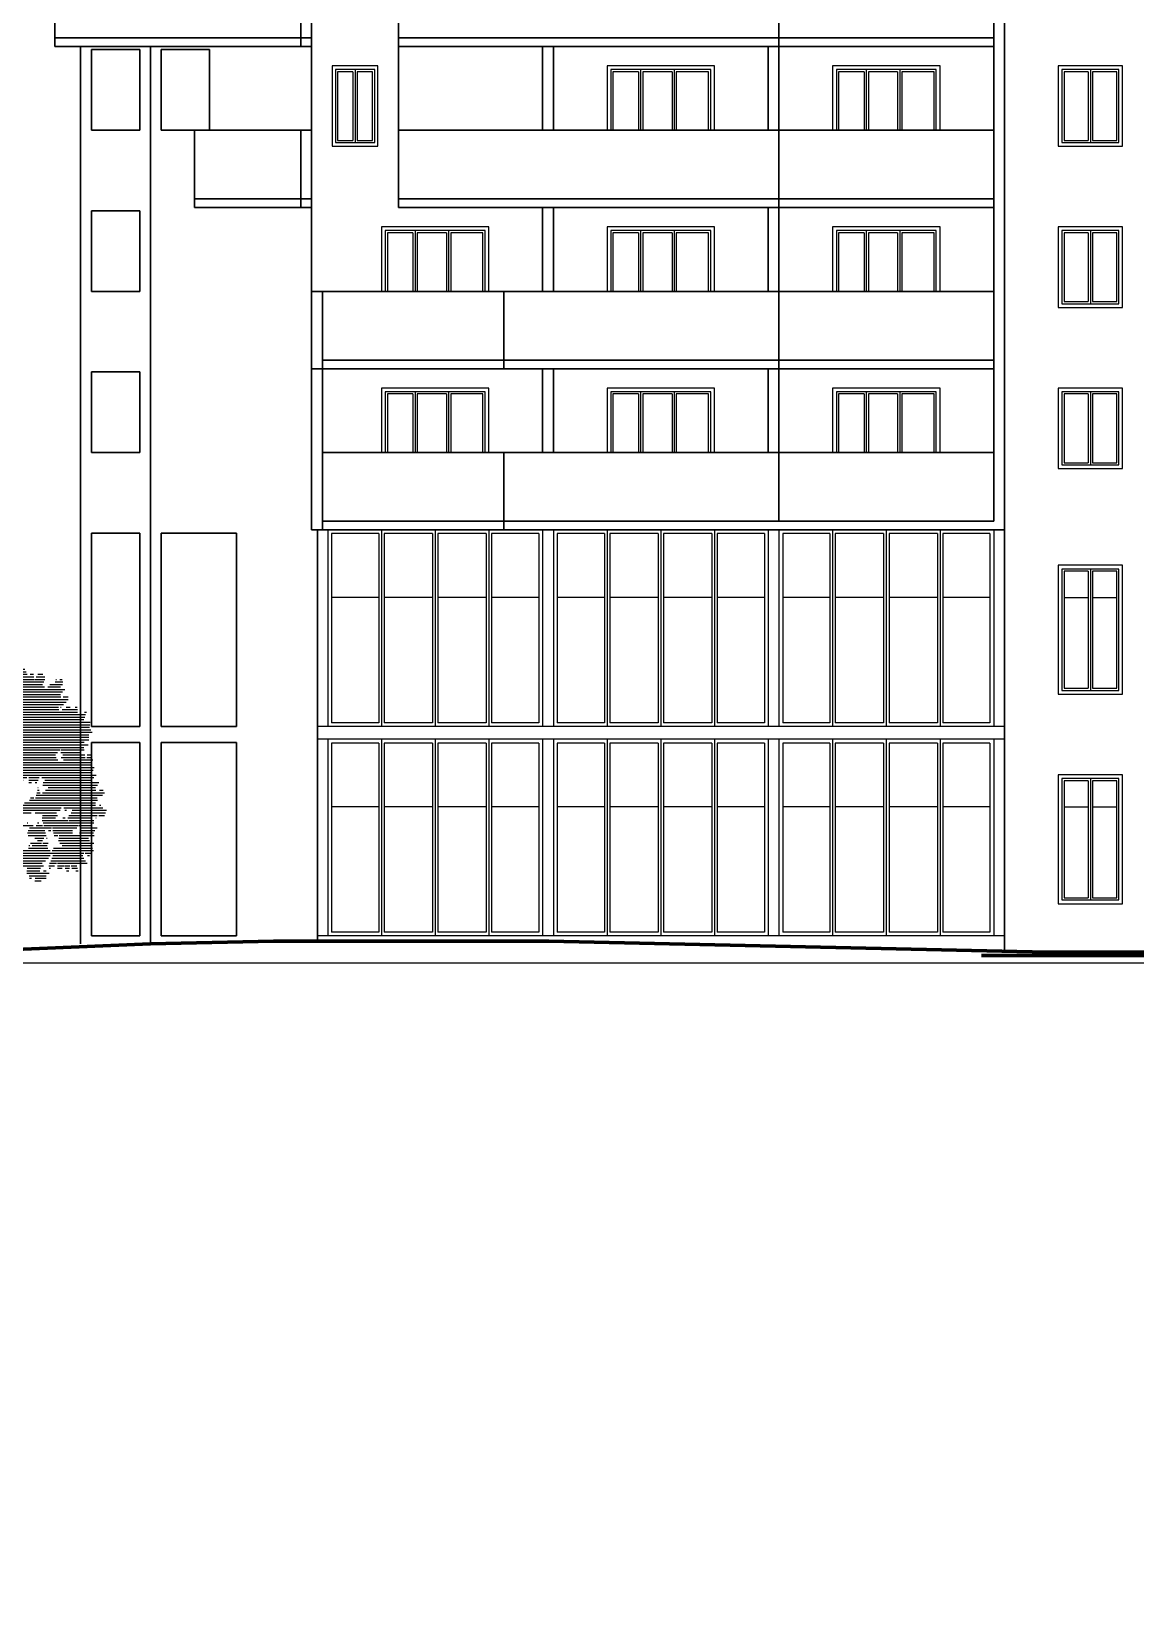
# Model space of a CAD drawing. Header units: inches. Extents: x -634 to 3638, y -6930911 to 5552.
# Drawn here: x 2047.23 to 2067.24, y 3461.72 to 3490.16 of the extents above; entities that cross this region are included whole.
import ezdxf

# ---------------------------------------------------------------- set-up
doc = ezdxf.new("R2010")
doc.units = ezdxf.units.IN
doc.header["$MEASUREMENT"] = 0
doc.linetypes.add('Dashed', pattern=[1128.888893, 564.444447, -564.444447])
doc.layers.add('derevo', color=7, linetype='Continuous')
doc.layers.add('развертка', color=7, linetype='Continuous')
for name, color, linetype, lineweight in [('ELEV', 134, 'Continuous', 18), ('WALLS', 7, 'Continuous', 70), ('фасады', 7, 'Continuous', 30), ('фасады2', 7, 'Continuous', 25)]:
    doc.layers.add(name, color=color, linetype=linetype, lineweight=lineweight)

# ---------------------------------------------------------------- blocks, each defined once
blk = doc.blocks.new('*X4')
at = {"color": 0, "linetype": 'ByBlock'}
for p, q in [((167.527, 82.3), (167.616, 82.3)), ((168.595, 82.3), (168.659, 82.3)), ((165.57, 81.7), (165.661, 81.7)), ((165.749, 81.7), (166.132, 81.7)), ((165.839, 81.8), (166.032, 81.8)), ((166.26, 81.7), (168.903, 81.7)), ((166.335, 81.8), (168.908, 81.8)), ((166.352, 81.9), (166.826, 81.9)), ((166.432, 82), (166.792, 82)), ((166.547, 82.1), (166.704, 82.1)), ((166.879, 81.9), (167.822, 81.9)), ((166.979, 82), (167.153, 82)), ((167.079, 82.1), (167.119, 82.1)), ((167.199, 82), (167.701, 82)), ((167.268, 82.1), (167.735, 82.1)), ((167.338, 82.2), (167.349, 82.2)), ((167.454, 82.2), (167.692, 82.2)), ((167.933, 82), (168.284, 82)), ((167.978, 81.9), (168.913, 81.9)), ((167.979, 82.1), (168.232, 82.1)), ((168.068, 82.2), (168.08, 82.2)), ((168.321, 82), (168.918, 82)), ((168.365, 82.1), (168.744, 82.1)), ((168.409, 82.2), (168.702, 82.2)), ((168.999, 81.9), (169.688, 81.9)), ((169.014, 81.8), (169.653, 81.8)), ((169.031, 81.7), (169.681, 81.7)), ((169.076, 82), (169.723, 82)), ((169.153, 82.1), (169.26, 82.1)), ((169.506, 82.1), (169.719, 82.1)), ((169.83, 81.7), (170.052, 81.7)), ((169.85, 81.8), (170.018, 81.8)), ((164.432, 81.2), (164.462, 81.2)), ((164.46, 81.1), (164.748, 81.1)), ((164.803, 81.1), (171.246, 81.1)), ((164.813, 81.2), (165.101, 81.2)), ((164.823, 81.3), (165.119, 81.3)), ((164.833, 81.4), (165.072, 81.4)), ((165.233, 81.2), (171.234, 81.2)), ((165.321, 81.3), (170.979, 81.3)), ((165.46, 81.5), (168.908, 81.5)), ((165.47, 81.6), (168.774, 81.6)), ((165.573, 81.4), (170.616, 81.4)), ((168.878, 81.6), (168.918, 81.6)), ((168.94, 81.5), (170.325, 81.5)), ((168.998, 81.6), (169.794, 81.6)), ((169.809, 81.6), (170.085, 81.6)), ((170.22, 81.6), (170.325, 81.6)), ((170.355, 81.5), (170.627, 81.5)), ((170.421, 81.6), (170.579, 81.6)), ((170.642, 81.4), (170.94, 81.4)), ((170.776, 81.5), (170.878, 81.5)), ((171.088, 81.3), (171.222, 81.3)), ((171.268, 81.1), (171.675, 81.1)), ((171.331, 81.2), (171.675, 81.2)), ((171.393, 81.3), (171.598, 81.3)), ((172.11, 81.1), (172.139, 81.1)), ((172.272, 81.1), (172.364, 81.1)), ((163.432, 80.4), (163.454, 80.4)), ((163.535, 80.4), (164.02, 80.4)), ((163.555, 80.5), (163.914, 80.5)), ((163.575, 80.6), (163.707, 80.6)), ((163.596, 80.7), (163.635, 80.7)), ((163.773, 80.6), (163.808, 80.6)), ((163.961, 80.8), (164.34, 80.8)), ((163.971, 80.7), (172.466, 80.7)), ((163.994, 80.6), (172.383, 80.6)), ((164.011, 80.9), (164.133, 80.9)), ((164.018, 80.5), (172.3, 80.5)), ((164.041, 80.4), (172.307, 80.4)), ((164.061, 81), (164.073, 81)), ((164.231, 80.9), (164.254, 80.9)), ((164.367, 80.8), (171.668, 80.8)), ((164.431, 80.9), (171.587, 80.9)), ((164.487, 81), (171.637, 81)), ((171.793, 80.8), (172.293, 80.8)), ((171.872, 80.9), (172.376, 80.9)), ((172.081, 81), (172.39, 81)), ((172.402, 80.4), (172.6, 80.4)), ((163.262, 80.1), (172.42, 80.1)), ((163.302, 79.8), (172.252, 79.8)), ((163.345, 80), (172.22, 80)), ((163.428, 79.9), (172.236, 79.9)), ((163.44, 80.3), (172.6, 80.3)), ((163.448, 80.2), (172.52, 80.2)), ((172.255, 79.8), (172.98, 79.8)), ((172.296, 80), (172.32, 80)), ((172.366, 79.9), (172.973, 79.9)), ((172.524, 80), (172.683, 80)), ((172.883, 80), (172.967, 80)), ((173.253, 79.8), (173.325, 79.8)), ((162.825, 79.2), (173.446, 79.2)), ((162.837, 79.3), (173.46, 79.3)), ((162.866, 79.4), (163.049, 79.4)), ((162.895, 79.5), (162.958, 79.5)), ((163.121, 79.4), (173.475, 79.4)), ((163.148, 79.5), (173.226, 79.5)), ((163.219, 79.7), (173.292, 79.7)), ((163.283, 79.6), (173.259, 79.6)), ((162.494, 78.6), (162.719, 78.6)), ((162.517, 78.7), (162.627, 78.7)), ((162.798, 78.6), (165.62, 78.6)), ((162.856, 78.7), (162.995, 78.7)), ((162.874, 79.1), (163.044, 79.1)), ((163.065, 78.9), (173.423, 78.9)), ((163.08, 78.8), (167.394, 78.8)), ((163.086, 79), (173.554, 79)), ((163.094, 78.7), (167.426, 78.7)), ((163.112, 79.1), (173.5, 79.1)), ((165.798, 78.6), (165.849, 78.6)), ((166.041, 78.6), (167.051, 78.6)), ((167.449, 78.8), (173.422, 78.8)), ((167.618, 78.7), (173.427, 78.7)), ((167.668, 78.6), (167.729, 78.6)), ((167.823, 78.6), (173.243, 78.6)), ((162.022, 77.9), (163.957, 77.9)), ((162.131, 78.2), (165.674, 78.2)), ((162.163, 78.1), (165.702, 78.1)), ((162.172, 78.5), (162.317, 78.5)), ((162.181, 78), (166.918, 78)), ((162.246, 78.4), (162.44, 78.4)), ((162.32, 78.3), (165.551, 78.3)), ((162.449, 78.4), (165.625, 78.4)), ((162.472, 78.5), (165.698, 78.5)), ((163.968, 77.9), (166.48, 77.9)), ((165.855, 78.4), (166.767, 78.4)), ((165.865, 78.3), (166.85, 78.3)), ((165.895, 78.2), (166.933, 78.2)), ((165.929, 78.1), (166.896, 78.1)), ((166.032, 78.5), (167.114, 78.5)), ((166.524, 77.9), (166.695, 77.9)), ((166.788, 77.9), (166.94, 77.9)), ((166.921, 78.4), (167.177, 78.4)), ((167.855, 78.5), (167.909, 78.5)), ((167.971, 78.3), (172.279, 78.3)), ((167.987, 78.2), (172.177, 78.2)), ((168.015, 77.9), (169.023, 77.9)), ((168.035, 78), (172.121, 78)), ((168.054, 78.4), (173.222, 78.4)), ((168.114, 78.1), (172.102, 78.1)), ((168.137, 78.5), (173.404, 78.5)), ((169.066, 77.9), (169.211, 77.9)), ((169.237, 77.9), (169.433, 77.9)), ((169.437, 77.9), (172.193, 77.9)), ((172.311, 78.3), (173.236, 78.3)), ((172.311, 78.2), (173.09, 78.2)), ((172.33, 78), (173.283, 78)), ((172.39, 78.1), (173.261, 78.1)), ((172.412, 77.9), (173.305, 77.9)), ((173.318, 77.9), (173.578, 77.9)), ((173.34, 78), (173.556, 78)), ((173.361, 78.1), (173.534, 78.1)), ((161.977, 77.8), (163.837, 77.8)), ((162.101, 77.7), (163.78, 77.7)), ((162.101, 77.6), (163.842, 77.6)), ((162.138, 77.3), (163.837, 77.3)), ((162.16, 77.4), (163.794, 77.4)), ((162.252, 77.5), (163.577, 77.5)), ((163.953, 77.6), (166.204, 77.6)), ((163.957, 77.7), (166.204, 77.7)), ((163.962, 77.8), (166.506, 77.8)), ((163.974, 77.3), (166.058, 77.3)), ((164.045, 77.4), (166.046, 77.4)), ((164.087, 77.5), (166.144, 77.5)), ((166.22, 77.7), (166.433, 77.7)), ((166.265, 77.6), (166.432, 77.6)), ((166.526, 77.7), (166.532, 77.7)), ((166.701, 77.8), (166.754, 77.8)), ((168.06, 77.8), (168.202, 77.8)), ((168.104, 77.7), (168.175, 77.7)), ((168.25, 77.8), (168.986, 77.8)), ((168.275, 77.7), (168.449, 77.7)), ((168.355, 77.6), (168.414, 77.6)), ((168.556, 77.7), (168.948, 77.7)), ((168.663, 77.6), (168.764, 77.6)), ((168.844, 77.3), (168.96, 77.3)), ((169.078, 77.8), (169.157, 77.8)), ((169.09, 77.7), (169.103, 77.7)), ((169.171, 77.3), (170.076, 77.3)), ((169.241, 77.4), (169.277, 77.4)), ((169.274, 77.8), (169.364, 77.8)), ((169.347, 77.6), (173.64, 77.6)), ((169.377, 77.7), (173.549, 77.7)), ((169.407, 77.8), (173.525, 77.8)), ((169.58, 77.4), (170.57, 77.4)), ((169.588, 77.5), (173.594, 77.5)), ((170.22, 77.3), (170.47, 77.3)), ((170.619, 77.4), (173.548, 77.4)), ((170.7, 77.3), (173.719, 77.3)), ((161.859, 76.7), (161.979, 76.7)), ((162.045, 76.9), (165.769, 76.9)), ((162.061, 76.8), (165.657, 76.8)), ((162.064, 77.2), (163.863, 77.2)), ((162.064, 77.1), (165.969, 77.1)), ((162.076, 76.7), (165.221, 76.7)), ((162.185, 77), (165.793, 77)), ((163.903, 77.2), (165.958, 77.2)), ((165.312, 76.7), (165.797, 76.7)), ((165.977, 76.7), (166.072, 76.7)), ((168.599, 76.9), (170.09, 76.9)), ((168.62, 77), (170.022, 77)), ((168.628, 76.8), (169.93, 76.8)), ((168.657, 76.7), (168.745, 76.7)), ((168.774, 77.2), (170.23, 77.2)), ((168.877, 76.7), (170.214, 76.7)), ((168.901, 77.1), (170.038, 77.1)), ((170.737, 77.1), (170.815, 77.1)), ((170.747, 77.2), (170.962, 77.2)), ((171.039, 77.2), (171.45, 77.2)), ((171.039, 77.1), (171.407, 77.1)), ((171.039, 77), (171.142, 77)), ((171.299, 77), (171.363, 77)), ((171.379, 76.7), (171.452, 76.7)), ((171.401, 76.8), (171.408, 76.8)), ((171.563, 77.2), (173.625, 77.2)), ((171.602, 76.9), (173.77, 76.9)), ((171.613, 77), (173.818, 77)), ((171.675, 77.1), (173.506, 77.1)), ((171.702, 76.7), (173.696, 76.7)), ((171.815, 76.8), (173.686, 76.8)), ((173.848, 76.7), (173.987, 76.7)), ((161.875, 76.6), (165.221, 76.6)), ((161.891, 76.5), (164.732, 76.5)), ((161.907, 76.4), (164.776, 76.4)), ((162.003, 76.3), (163.506, 76.3)), ((162.024, 76.1), (162.211, 76.1)), ((162.109, 76.2), (163.464, 76.2)), ((162.216, 76.1), (163.145, 76.1)), ((163.241, 76.1), (163.422, 76.1)), ((163.529, 76.3), (164.791, 76.3)), ((163.535, 76.2), (164.639, 76.2)), ((163.541, 76.1), (164.802, 76.1)), ((164.762, 76.5), (165.029, 76.5)), ((164.948, 76.4), (164.978, 76.4)), ((165.05, 76.5), (165.221, 76.5)), ((165.414, 76.6), (165.814, 76.6)), ((165.434, 76.5), (165.583, 76.5)), ((165.434, 76.4), (165.47, 76.4)), ((165.568, 76.1), (167.187, 76.1)), ((165.607, 76.5), (166.364, 76.5)), ((165.607, 76.4), (166.602, 76.4)), ((165.634, 76.3), (166.523, 76.3)), ((165.638, 76.2), (166.564, 76.2)), ((165.843, 76.6), (166.113, 76.6)), ((166.4, 76.5), (166.661, 76.5)), ((166.526, 76.6), (166.586, 76.6)), ((166.612, 76.2), (167.001, 76.2)), ((166.868, 76.3), (166.962, 76.3)), ((167.166, 76.2), (167.187, 76.2)), ((168.85, 76.6), (168.957, 76.6)), ((168.958, 76.6), (169.172, 76.6)), ((169.089, 76.5), (169.121, 76.5)), ((169.215, 76.6), (169.327, 76.6)), ((169.282, 76.5), (169.336, 76.5)), ((169.351, 76.6), (170.174, 76.6)), ((169.39, 76.1), (170.738, 76.1)), ((169.436, 76.2), (169.669, 76.2)), ((169.479, 76.5), (170.585, 76.5)), ((169.49, 76.3), (169.591, 76.3)), ((169.699, 76.2), (170.743, 76.2)), ((169.737, 76.3), (170.748, 76.3)), ((169.775, 76.4), (170.558, 76.4)), ((170.295, 76.6), (170.344, 76.6)), ((170.612, 76.6), (170.613, 76.6)), ((170.804, 76.1), (172.36, 76.1)), ((170.867, 76.2), (171.032, 76.2)), ((171.041, 76.2), (173.694, 76.2)), ((171.074, 76.3), (173.769, 76.3)), ((171.106, 76.4), (171.245, 76.4)), ((171.311, 76.4), (173.758, 76.4)), ((171.334, 76.5), (173.97, 76.5)), ((171.356, 76.6), (171.496, 76.6)), ((171.588, 76.6), (174.041, 76.6)), ((172.376, 76.1), (173.683, 76.1)), ((173.853, 76.1), (173.902, 76.1)), ((161.844, 75.7), (163.115, 75.7)), ((161.891, 75.6), (162.971, 75.6)), ((161.938, 75.5), (162.303, 75.5)), ((162.024, 76), (163.086, 76)), ((162.186, 75.8), (163.201, 75.8)), ((162.197, 75.9), (163.143, 75.9)), ((162.277, 75.4), (163.56, 75.4)), ((162.312, 75.5), (163.533, 75.5)), ((163.076, 75.6), (163.233, 75.6)), ((163.283, 76), (163.38, 76)), ((163.326, 75.9), (163.338, 75.9)), ((163.412, 75.6), (163.505, 75.6)), ((163.575, 75.4), (164.669, 75.4)), ((163.638, 75.5), (163.749, 75.5)), ((163.798, 76), (163.962, 76)), ((163.798, 75.9), (163.819, 75.9)), ((163.823, 75.5), (164.835, 75.5)), ((163.849, 75.6), (164.032, 75.6)), ((163.936, 75.8), (164.701, 75.8)), ((163.979, 75.9), (165.352, 75.9)), ((163.995, 75.7), (164.878, 75.7)), ((164.022, 76), (164.837, 76)), ((164.064, 75.6), (164.779, 75.6)), ((164.897, 76), (165.004, 76)), ((165.076, 75.7), (165.905, 75.7)), ((165.089, 75.6), (165.743, 75.6)), ((165.099, 75.8), (166.236, 75.8)), ((165.13, 75.5), (165.869, 75.5)), ((165.229, 75.4), (165.988, 75.4)), ((165.375, 76), (167.382, 76)), ((165.427, 75.9), (167.305, 75.9)), ((165.955, 75.7), (166.262, 75.7)), ((166.291, 75.8), (167.357, 75.8)), ((166.437, 75.7), (166.502, 75.7)), ((166.556, 75.6), (167.352, 75.6)), ((166.574, 75.7), (167.382, 75.7)), ((166.62, 75.4), (167.412, 75.4)), ((166.682, 75.5), (167.418, 75.5)), ((169.163, 75.7), (170.778, 75.7)), ((169.233, 75.8), (171.138, 75.8)), ((169.273, 75.6), (170.808, 75.6)), ((169.273, 75.4), (170.8, 75.4)), ((169.341, 75.5), (170.789, 75.5)), ((169.417, 76), (170.732, 76)), ((169.463, 75.9), (172.285, 75.9)), ((170.741, 76), (172.323, 76)), ((170.971, 75.4), (171, 75.4)), ((171.287, 75.8), (172.136, 75.8)), ((171.39, 75.4), (171.437, 75.4)), ((171.568, 75.6), (172.098, 75.6)), ((171.57, 75.5), (172.595, 75.5)), ((171.585, 75.7), (172.176, 75.7)), ((171.604, 75.4), (173.625, 75.4)), ((172.388, 75.6), (172.485, 75.6)), ((172.425, 76), (173.979, 76)), ((172.475, 75.9), (172.536, 75.9)), ((172.596, 75.6), (173.56, 75.6)), ((172.624, 75.7), (173.749, 75.7)), ((172.625, 75.5), (173.623, 75.5)), ((172.724, 75.8), (174.082, 75.8)), ((172.757, 75.9), (174.119, 75.9)), ((173.704, 75.6), (173.716, 75.6)), ((173.823, 75.7), (174.045, 75.7)), ((162.241, 75.3), (164.855, 75.3)), ((162.43, 74.8), (163.002, 74.8)), ((162.451, 75.2), (163.355, 75.2)), ((162.466, 75.1), (162.781, 75.1)), ((162.474, 74.9), (163.007, 74.9)), ((162.851, 75), (162.893, 75)), ((162.919, 75.1), (163.021, 75.1)), ((163.175, 74.8), (163.255, 74.8)), ((163.223, 75.1), (163.28, 75.1)), ((163.406, 75), (164.465, 75)), ((163.427, 75.2), (164.739, 75.2)), ((163.475, 74.8), (163.984, 74.8)), ((163.479, 75.1), (164.813, 75.1)), ((163.505, 74.9), (163.935, 74.9)), ((163.959, 74.9), (164.275, 74.9)), ((164.355, 74.9), (164.419, 74.9)), ((164.54, 75), (166.274, 75)), ((164.573, 74.9), (164.691, 74.9)), ((164.757, 74.8), (166.109, 74.8)), ((164.8, 74.9), (166.268, 74.9)), ((164.885, 75.1), (165.98, 75.1)), ((165.204, 75.3), (165.888, 75.3)), ((165.273, 75.2), (166.014, 75.2)), ((166.044, 75.1), (166.268, 75.1)), ((166.642, 75.1), (166.858, 75.1)), ((166.677, 75.2), (167.43, 75.2)), ((166.737, 75.3), (167.399, 75.3)), ((166.956, 75.1), (167.144, 75.1)), ((167.207, 75.1), (167.408, 75.1)), ((169.232, 75.3), (169.444, 75.3)), ((169.558, 75.3), (171.22, 75.3)), ((169.643, 75.2), (170.122, 75.2)), ((169.727, 75.1), (170.022, 75.1)), ((170.199, 75.2), (170.78, 75.2)), ((170.212, 75.1), (170.727, 75.1)), ((170.225, 75), (170.281, 75)), ((170.58, 75), (170.674, 75)), ((170.99, 75), (171.704, 75)), ((171.012, 75.1), (171.673, 75.1)), ((171.016, 74.9), (171.735, 74.9)), ((171.063, 75.2), (171.947, 75.2)), ((171.279, 74.8), (171.635, 74.8)), ((171.33, 75.3), (171.582, 75.3)), ((171.638, 75.3), (173.008, 75.3)), ((171.745, 74.8), (171.766, 74.8)), ((171.827, 75.1), (171.913, 75.1)), ((171.975, 75.2), (172.954, 75.2)), ((171.999, 75.1), (172.778, 75.1)), ((172.023, 75), (172.775, 75)), ((172.046, 74.9), (172.198, 74.9)), ((172.235, 74.8), (173.409, 74.8)), ((172.249, 74.9), (173.633, 74.9)), ((173.035, 75.3), (173.545, 75.3)), ((173.055, 75), (173.605, 75)), ((173.077, 75.2), (173.752, 75.2)), ((173.12, 75.1), (173.667, 75.1)), ((162.555, 74.7), (162.976, 74.7)), ((162.57, 74.6), (163.713, 74.6)), ((162.713, 74.3), (163.986, 74.3)), ((162.796, 74.2), (165.575, 74.2)), ((162.83, 74.4), (163.973, 74.4)), ((162.834, 74.5), (163.663, 74.5)), ((163.014, 74.7), (163.399, 74.7)), ((163.416, 74.7), (164.033, 74.7)), ((163.812, 74.5), (163.96, 74.5)), ((164.013, 74.3), (164.31, 74.3)), ((164.228, 74.4), (164.283, 74.4)), ((164.426, 74.3), (164.603, 74.3)), ((164.526, 74.4), (164.559, 74.4)), ((164.715, 74.7), (166.183, 74.7)), ((164.819, 74.5), (166.021, 74.5)), ((164.871, 74.4), (165.455, 74.4)), ((164.896, 74.6), (165.982, 74.6)), ((164.926, 74.3), (165.442, 74.3)), ((165.69, 74.4), (165.791, 74.4)), ((165.744, 74.3), (165.769, 74.3)), ((169.486, 74.2), (169.539, 74.2)), ((169.795, 74.2), (169.906, 74.2)), ((170.114, 74.2), (173.219, 74.2)), ((170.124, 74.4), (170.249, 74.4)), ((170.168, 74.3), (171.893, 74.3)), ((170.464, 74.4), (170.787, 74.4)), ((170.486, 74.5), (170.541, 74.5)), ((170.552, 74.7), (170.617, 74.7)), ((170.572, 74.6), (170.736, 74.6)), ((170.593, 74.5), (170.787, 74.5)), ((171.026, 74.4), (171.793, 74.4)), ((171.037, 74.5), (171.08, 74.5)), ((171.104, 74.6), (171.543, 74.6)), ((171.173, 74.5), (171.771, 74.5)), ((171.379, 74.7), (171.589, 74.7)), ((171.598, 74.6), (171.805, 74.6)), ((171.972, 74.3), (173.615, 74.3)), ((172.027, 74.4), (173.575, 74.4)), ((172.22, 74.7), (173.449, 74.7)), ((172.266, 74.6), (173.622, 74.6)), ((172.368, 74.5), (173.517, 74.5)), ((173.279, 74.2), (173.56, 74.2)), ((162.865, 73.9), (164.602, 73.9)), ((162.876, 74), (165.04, 74)), ((162.888, 74.1), (165.638, 74.1)), ((162.896, 73.8), (164.489, 73.8)), ((163.122, 73.7), (164.489, 73.7)), ((163.156, 73.6), (164.489, 73.6)), ((164.604, 73.9), (164.923, 73.9)), ((164.604, 73.8), (164.974, 73.8)), ((164.795, 73.7), (165.024, 73.7)), ((165.072, 74), (165.36, 74)), ((165.11, 73.9), (165.321, 73.9)), ((165.157, 73.8), (165.281, 73.8)), ((165.41, 74), (165.588, 74)), ((165.51, 73.9), (165.538, 73.9)), ((169.162, 73.6), (169.415, 73.6)), ((169.194, 73.7), (170.142, 73.7)), ((169.306, 73.9), (170.278, 73.9)), ((169.344, 73.8), (170.042, 73.8)), ((169.375, 74.1), (169.61, 74.1)), ((169.394, 74), (169.68, 74)), ((169.524, 73.6), (170.172, 73.6)), ((169.723, 74), (171.82, 74)), ((169.759, 74.1), (169.996, 74.1)), ((170.06, 74.1), (171.883, 74.1)), ((170.385, 73.9), (170.545, 73.9)), ((170.5, 73.6), (170.736, 73.6)), ((170.561, 73.7), (171.627, 73.7)), ((170.655, 73.8), (171.571, 73.8)), ((170.713, 73.9), (171.709, 73.9)), ((170.975, 73.6), (171.504, 73.6)), ((171.835, 73.7), (172.062, 73.7)), ((171.846, 73.6), (171.901, 73.6)), ((171.858, 73.8), (172.14, 73.8)), ((171.913, 73.9), (172.908, 73.9)), ((171.954, 74), (173.226, 74)), ((171.991, 74.1), (173.185, 74.1)), ((172.174, 73.8), (172.694, 73.8)), ((172.174, 73.7), (172.429, 73.7)), ((172.174, 73.6), (172.368, 73.6)), ((172.454, 73.7), (172.674, 73.7)), ((172.482, 73.6), (172.655, 73.6)), ((172.697, 73.8), (172.931, 73.8)), ((172.726, 73.7), (172.953, 73.7)), ((172.755, 73.6), (172.976, 73.6)), ((172.908, 73.9), (173.291, 73.9)), ((172.945, 73.8), (173.356, 73.8)), ((173.368, 74.1), (173.447, 74.1)), ((163.172, 73.5), (163.399, 73.5)), ((163.453, 73.5), (164.014, 73.5)), ((163.467, 73.4), (163.613, 73.4)), ((163.482, 73.3), (163.533, 73.3)), ((163.669, 73.4), (163.968, 73.4)), ((163.815, 73.3), (163.899, 73.3)), ((164.095, 73.5), (164.157, 73.5)), ((164.234, 73.5), (164.462, 73.5)), ((164.319, 73.4), (164.423, 73.4)), ((169.271, 73), (169.57, 73)), ((169.325, 73.1), (169.625, 73.1)), ((169.352, 73.3), (169.886, 73.3)), ((169.357, 73.4), (169.744, 73.4)), ((169.448, 73.2), (169.963, 73.2)), ((169.492, 73.5), (169.787, 73.5)), ((169.718, 73.1), (169.966, 73.1)), ((170, 73.5), (170.137, 73.5)), ((170.961, 73.4), (171.849, 73.4)), ((170.968, 73.5), (171.476, 73.5)), ((171.059, 73.3), (171.724, 73.3)), ((171.066, 73.2), (171.146, 73.2)), ((171.275, 73.1), (171.527, 73.1)), ((171.295, 73.2), (171.729, 73.2)), ((171.626, 73.5), (171.734, 73.5)), ((172.536, 73.5), (172.635, 73.5)), ((172.913, 73.5), (172.998, 73.5)), ((169.342, 72.9), (169.515, 72.9)), ((169.414, 72.8), (169.46, 72.8))]:
    blk.add_line(p, q, dxfattribs=at)

msp = doc.modelspace()

# ---------------------------------------------------------------- hatches: boundary and pattern name
at = {"layer": 'ELEV', "linetype": 'Continuous'}
h = msp.add_hatch(dxfattribs=at)
h.set_pattern_fill('ANSI31', color=256, scale=0.01044, style=0)
h.set_pattern_definition([(45, (1262.311104, 3366.587935), (-0.02343928418428, 0.02343928418428), [])])
edge = h.paths.add_edge_path()
edge.add_ellipse((1445.78234, 3471.96182), major_axis=(0, 6932302.83262), ratio=0.00000001506, start_angle=89.999976115149, end_angle=270.000023884851)
edge.add_line((1445.67794, 3474.85168), (1445.67794, 3528.48347))
edge.add_line((1445.67794, 3528.48347), (1445.88675, 3528.48347))
edge.add_line((1445.88675, 3528.48347), (1445.88675, 3474.85168))

# ---------------------------------------------------------------- linework, layer by layer
at = {"layer": 'WALLS', "color": 7, "ltscale": 100}
for points in [[(2049.39068, 3473.62062), (2041.19561, 3473.27998)], [(2049.39068, 3473.62062), (2051.61715, 3473.66929)], [(2056.60849, 3473.66929), (2051.61715, 3473.66929)], [(2056.60849, 3473.66929), (2065.63925, 3473.47463)], [(2069.45136, 3473.4145), (2064.44743, 3473.4145)], [(2073.9088, 3473.47463), (2065.63925, 3473.47463)]]:
    msp.add_lwpolyline(points, dxfattribs=at)
at = {"layer": 'развертка'}
msp.add_line((2028.18312, 3473.27998), (2344.58568, 3473.27998), dxfattribs=at)
at = {"layer": 'фасады', "color": 7, "linetype": 'Dashed', "ltscale": 100}
for points in [[(2052.31142, 3492.80351), (2052.31142, 3489.88374)], [(2053.88518, 3492.80351), (2053.88518, 3489.88374)], [(2060.77875, 3492.80351), (2060.77875, 3489.88374)], [(2064.67178, 3492.80351), (2064.67178, 3489.88374)], [(2064.86643, 3492.80351), (2064.86643, 3489.88374)], [(2047.65829, 3491.28523), (2047.65829, 3489.88374)], [(2052.11677, 3491.28523), (2052.11677, 3489.88374)], [(2052.31142, 3490.03946), (2047.65829, 3490.03946)], [(2064.67178, 3490.03946), (2053.88518, 3490.03946)], [(2052.31142, 3489.88374), (2047.65829, 3489.88374)], [(2048.12545, 3489.88374), (2048.12545, 3486.96397)], [(2048.3201, 3489.82534), (2048.3201, 3488.36546)], [(2049.19603, 3489.82534), (2048.3201, 3489.82534)], [(2049.19603, 3489.82534), (2049.19603, 3488.36546)], [(2049.39068, 3489.88374), (2049.39068, 3486.96397)], [(2049.58533, 3489.82534), (2049.58533, 3488.36546)], [(2050.46126, 3489.82534), (2049.58533, 3489.82534)], [(2050.46126, 3489.82534), (2050.46126, 3488.36546)], [(2052.31142, 3489.88374), (2052.31142, 3486.96397)], [(2053.88518, 3489.88374), (2053.88518, 3486.96397)], [(2064.67178, 3489.88374), (2053.88518, 3489.88374)], [(2056.49643, 3489.88374), (2056.49643, 3488.36546)], [(2056.69108, 3489.88374), (2056.69108, 3488.36546)], [(2060.5841, 3489.88374), (2060.5841, 3488.36546)], [(2060.77875, 3489.88374), (2060.77875, 3486.96397)], [(2064.67178, 3489.88374), (2064.67178, 3486.96397)], [(2064.86643, 3489.88374), (2064.86643, 3486.96397)], [(2049.19603, 3488.36546), (2048.3201, 3488.36546)], [(2050.46126, 3488.36546), (2049.58533, 3488.36546)], [(2050.18875, 3488.36546), (2050.18875, 3486.96397)], [(2052.31142, 3488.36546), (2050.18875, 3488.36546)], [(2052.11677, 3488.36546), (2052.11677, 3486.96397)], [(2064.67178, 3488.36546), (2053.88518, 3488.36546)], [(2048.12545, 3486.96397), (2048.12545, 3484.0442)], [(2048.3201, 3486.90557), (2048.3201, 3485.44569)], [(2049.19603, 3486.90557), (2048.3201, 3486.90557)], [(2049.19603, 3486.90557), (2048.3201, 3486.90557)], [(2049.19603, 3486.90557), (2049.19603, 3485.44569)], [(2049.39068, 3486.96397), (2049.39068, 3484.0442)], [(2052.31142, 3487.11969), (2050.18875, 3487.11969)], [(2052.31142, 3486.96397), (2050.18875, 3486.96397)], [(2052.31142, 3486.96397), (2052.31142, 3484.0442)], [(2064.67178, 3487.11969), (2053.88518, 3487.11969)], [(2064.67178, 3486.96397), (2053.88518, 3486.96397)], [(2056.49643, 3486.96397), (2056.49643, 3485.44569)], [(2056.69108, 3486.96397), (2056.69108, 3485.44569)], [(2060.5841, 3486.96397), (2060.5841, 3485.44569)], [(2060.77875, 3486.96397), (2060.77875, 3484.0442)], [(2064.67178, 3486.96397), (2064.67178, 3484.0442)], [(2064.86643, 3486.96397), (2064.86643, 3484.0442)], [(2049.19603, 3485.44569), (2048.3201, 3485.44569)], [(2064.67178, 3485.44569), (2052.31142, 3485.44569)], [(2052.50608, 3485.44569), (2052.50608, 3484.0442)], [(2055.79247, 3485.44569), (2055.79247, 3484.0442)], [(2048.12545, 3484.0442), (2048.12545, 3481.12443)], [(2049.39068, 3484.0442), (2049.39068, 3481.12443)], [(2052.31142, 3484.0442), (2052.31142, 3481.12443)], [(2064.67178, 3484.0442), (2052.31142, 3484.0442)], [(2064.67178, 3484.19992), (2052.50608, 3484.19992)], [(2052.50608, 3484.0442), (2052.50608, 3481.12443)], [(2056.49643, 3484.0442), (2056.49643, 3482.52592)], [(2056.69108, 3484.0442), (2056.69108, 3482.52592)], [(2060.5841, 3484.0442), (2060.5841, 3482.52592)], [(2060.77875, 3484.0442), (2060.77875, 3481.28015)], [(2064.67178, 3484.0442), (2064.67178, 3481.28015)], [(2064.86643, 3484.0442), (2064.86643, 3481.12443)], [(2048.3201, 3483.9858), (2048.3201, 3482.52592)], [(2049.19603, 3483.9858), (2048.3201, 3483.9858)], [(2049.19603, 3483.9858), (2049.19603, 3482.52592)], [(2049.19603, 3482.52592), (2048.3201, 3482.52592)], [(2064.67178, 3482.52592), (2052.50608, 3482.52592)], [(2055.79247, 3482.52592), (2055.79247, 3481.12443)], [(2064.67178, 3481.28015), (2052.50608, 3481.28015)], [(2048.12545, 3481.12443), (2048.12545, 3477.32873)], [(2048.3201, 3481.06603), (2048.3201, 3477.56231)], [(2048.3201, 3481.06603), (2049.19603, 3481.06603)], [(2049.19603, 3481.06603), (2049.19603, 3477.56231)], [(2049.39068, 3481.12443), (2049.39068, 3477.32873)], [(2049.58533, 3481.06603), (2049.58533, 3477.56231)], [(2049.58533, 3481.06603), (2050.94789, 3481.06603)], [(2050.94789, 3481.06603), (2050.94789, 3477.56231)], [(2064.86643, 3481.12443), (2052.31142, 3481.12443)], [(2064.86643, 3481.12443), (2052.41778, 3481.12443)], [(2052.41778, 3481.12443), (2052.41778, 3477.32873)], [(2064.86643, 3481.12443), (2064.86643, 3477.32873)], [(2048.3201, 3477.56231), (2049.19603, 3477.56231)], [(2049.58533, 3477.56231), (2050.94789, 3477.56231)], [(2048.12545, 3477.32873), (2048.12545, 3473.62062)], [(2048.3201, 3477.27033), (2048.3201, 3473.76661)], [(2048.3201, 3477.27033), (2049.19603, 3477.27033)], [(2049.19603, 3477.27033), (2049.19603, 3473.76661)], [(2049.39068, 3477.32873), (2049.39068, 3473.62062)], [(2049.58533, 3477.27033), (2049.58533, 3473.76661)], [(2049.58533, 3477.27033), (2050.94789, 3477.27033)], [(2050.94789, 3477.27033), (2050.94789, 3473.76661)], [(2052.41778, 3477.32873), (2052.41778, 3473.66929)], [(2064.86643, 3477.32873), (2064.86643, 3473.49129)], [(2048.3201, 3473.76661), (2049.19603, 3473.76661)], [(2049.58533, 3473.76661), (2050.94789, 3473.76661)]]:
    msp.add_lwpolyline(points, dxfattribs=at)
at = {"layer": 'фасады2', "color": 7, "ltscale": 100}
for p, q in [((2052.74306, 3489.46524), (2052.74306, 3488.14161)), ((2053.45354, 3489.46524), (2052.74306, 3489.46524)), ((2052.78199, 3489.42631), (2052.78199, 3488.18054)), ((2053.05937, 3489.42631), (2052.78199, 3489.42631)), ((2053.41461, 3489.42631), (2053.13723, 3489.42631)), ((2053.41461, 3488.18054), (2053.41461, 3489.42631)), ((2053.45354, 3488.14161), (2053.45354, 3489.46524)), ((2052.74306, 3488.14161), (2053.45354, 3488.14161)), ((2052.78199, 3488.18054), (2053.05937, 3488.18054)), ((2053.13723, 3488.18054), (2053.41461, 3488.18054))]:
    msp.add_line(p, q, dxfattribs=at)
for points in [[(2053.51194, 3489.53337), (2052.68467, 3489.53337), (2052.68467, 3488.07348), (2053.51194, 3488.07348)], [(2067.0076, 3489.53337), (2065.83969, 3489.53337), (2065.83969, 3488.07348), (2067.0076, 3488.07348)], [(2066.93947, 3489.46524), (2065.90782, 3489.46524), (2065.90782, 3488.14161), (2066.93947, 3488.14161)], [(2067.0076, 3486.6136), (2065.83969, 3486.6136), (2065.83969, 3485.15371), (2067.0076, 3485.15371)], [(2066.93947, 3486.54547), (2065.90782, 3486.54547), (2065.90782, 3485.22184), (2066.93947, 3485.22184)], [(2067.0076, 3483.69383), (2065.83969, 3483.69383), (2065.83969, 3482.23394), (2067.0076, 3482.23394)], [(2066.93947, 3483.6257), (2065.90782, 3483.6257), (2065.90782, 3482.30207), (2066.93947, 3482.30207)], [(2067.0076, 3480.48208), (2065.83969, 3480.48208), (2065.83969, 3478.14627), (2067.0076, 3478.14627)], [(2066.93947, 3480.41395), (2065.90782, 3480.41395), (2065.90782, 3478.21439), (2066.93947, 3478.21439)], [(2067.0076, 3476.68638), (2065.83969, 3476.68638), (2065.83969, 3474.35057), (2067.0076, 3474.35057)], [(2066.93947, 3476.61825), (2065.90782, 3476.61825), (2065.90782, 3474.41869), (2066.93947, 3474.41869)]]:
    msp.add_lwpolyline(points, close=True, dxfattribs=at)
for points in [[(2053.05937, 3489.42631), (2053.05937, 3488.18054)], [(2053.0983, 3489.46524), (2053.0983, 3488.14161)], [(2053.13723, 3489.42631), (2053.13723, 3488.18054)], [(2053.13723, 3489.42631), (2053.13723, 3488.18054)], [(2066.38471, 3489.42631), (2065.94675, 3489.42631), (2065.94675, 3488.18054), (2066.38471, 3488.18054)], [(2066.38471, 3489.42631), (2066.38471, 3488.18054)], [(2066.42364, 3489.46524), (2066.42364, 3488.14161)], [(2066.46257, 3489.42631), (2066.46257, 3488.18054)], [(2066.46257, 3488.18054), (2066.90054, 3488.18054), (2066.90054, 3489.42631), (2066.46257, 3489.42631)], [(2066.38471, 3486.50654), (2065.94675, 3486.50654), (2065.94675, 3485.26077), (2066.38471, 3485.26077)], [(2066.38471, 3486.50654), (2066.38471, 3485.26077)], [(2066.42364, 3486.54547), (2066.42364, 3485.22184)], [(2066.46257, 3486.50654), (2066.46257, 3485.26077)], [(2066.46257, 3485.26077), (2066.90054, 3485.26077), (2066.90054, 3486.50654), (2066.46257, 3486.50654)], [(2066.38471, 3483.58677), (2065.94675, 3483.58677), (2065.94675, 3482.341), (2066.38471, 3482.341)], [(2066.38471, 3483.58677), (2066.38471, 3482.341)], [(2066.42364, 3483.6257), (2066.42364, 3482.30207)], [(2066.46257, 3483.58677), (2066.46257, 3482.341)], [(2066.46257, 3482.341), (2066.90054, 3482.341), (2066.90054, 3483.58677), (2066.46257, 3483.58677)], [(2066.38471, 3480.37502), (2065.94675, 3480.37502), (2065.94675, 3478.25332), (2066.38471, 3478.25332)], [(2066.38471, 3480.37502), (2066.38471, 3478.25332)], [(2066.42364, 3480.41395), (2066.42364, 3478.21439)], [(2066.46257, 3480.37502), (2066.46257, 3478.25332)], [(2066.46257, 3478.25332), (2066.90054, 3478.25332), (2066.90054, 3480.37502), (2066.46257, 3480.37502)], [(2066.42364, 3476.61825), (2066.42364, 3474.41869)], [(2066.38471, 3476.57932), (2065.94675, 3476.57932), (2065.94675, 3474.45762), (2066.38471, 3474.45762)], [(2066.38471, 3476.57932), (2066.38471, 3474.45762)], [(2066.46257, 3476.57932), (2066.46257, 3474.45762)], [(2066.46257, 3474.45762), (2066.90054, 3474.45762), (2066.90054, 3476.57932), (2066.46257, 3476.57932)]]:
    msp.add_lwpolyline(points, dxfattribs=at)
at = {"layer": 'фасады2', "color": 7, "linetype": 'Dashed', "ltscale": 100}
for points in [[(2059.61085, 3488.36546), (2059.61085, 3489.53337), (2057.66433, 3489.53337), (2057.66433, 3488.36546)], [(2059.54272, 3488.36546), (2059.54272, 3489.46524), (2057.73246, 3489.46524), (2057.73246, 3488.36546)], [(2058.23369, 3489.42631), (2057.77139, 3489.42631), (2057.77139, 3488.36546)], [(2058.23369, 3489.42631), (2058.23369, 3488.36546)], [(2058.27262, 3489.46524), (2058.27262, 3488.36546)], [(2058.31155, 3489.42631), (2058.31155, 3488.36546)], [(2058.84197, 3489.42631), (2058.31155, 3489.42631)], [(2058.84197, 3489.42631), (2058.84197, 3488.36546)], [(2058.8809, 3489.46524), (2058.8809, 3488.36546)], [(2059.50379, 3488.36546), (2059.50379, 3489.42631), (2058.91984, 3489.42631)], [(2058.91984, 3489.42631), (2058.91984, 3488.36546)], [(2063.69852, 3488.36546), (2063.69852, 3489.53337), (2061.75201, 3489.53337), (2061.75201, 3488.36546)], [(2063.6304, 3488.36546), (2063.6304, 3489.46524), (2061.82014, 3489.46524), (2061.82014, 3488.36546)], [(2062.32137, 3489.42631), (2061.85907, 3489.42631), (2061.85907, 3488.36546)], [(2062.32137, 3489.42631), (2062.32137, 3488.36546)], [(2062.3603, 3489.46524), (2062.3603, 3488.36546)], [(2062.39923, 3489.42631), (2062.39923, 3488.36546)], [(2062.92965, 3489.42631), (2062.39923, 3489.42631)], [(2062.92965, 3489.42631), (2062.92965, 3488.36546)], [(2062.96858, 3489.46524), (2062.96858, 3488.36546)], [(2063.59147, 3488.36546), (2063.59147, 3489.42631), (2063.00751, 3489.42631)], [(2063.00751, 3489.42631), (2063.00751, 3488.36546)], [(2055.52317, 3485.44569), (2055.52317, 3486.6136), (2053.57666, 3486.6136), (2053.57666, 3485.44569)], [(2059.61085, 3485.44569), (2059.61085, 3486.6136), (2057.66433, 3486.6136), (2057.66433, 3485.44569)], [(2063.69852, 3485.44569), (2063.69852, 3486.6136), (2061.75201, 3486.6136), (2061.75201, 3485.44569)], [(2055.45504, 3485.44569), (2055.45504, 3486.54547), (2053.64479, 3486.54547), (2053.64479, 3485.44569)], [(2054.14601, 3486.50654), (2053.68372, 3486.50654), (2053.68372, 3485.44569)], [(2054.14601, 3486.50654), (2054.14601, 3485.44569)], [(2054.18494, 3486.54547), (2054.18494, 3485.44569)], [(2054.22387, 3486.50654), (2054.22387, 3485.44569)], [(2054.7543, 3486.50654), (2054.22387, 3486.50654)], [(2054.7543, 3486.50654), (2054.7543, 3485.44569)], [(2054.79323, 3486.54547), (2054.79323, 3485.44569)], [(2055.41611, 3485.44569), (2055.41611, 3486.50654), (2054.83216, 3486.50654)], [(2054.83216, 3486.50654), (2054.83216, 3485.44569)], [(2059.54272, 3485.44569), (2059.54272, 3486.54547), (2057.73246, 3486.54547), (2057.73246, 3485.44569)], [(2058.23369, 3486.50654), (2057.77139, 3486.50654), (2057.77139, 3485.44569)], [(2058.23369, 3486.50654), (2058.23369, 3485.44569)], [(2058.27262, 3486.54547), (2058.27262, 3485.44569)], [(2058.31155, 3486.50654), (2058.31155, 3485.44569)], [(2058.84197, 3486.50654), (2058.31155, 3486.50654)], [(2058.84197, 3486.50654), (2058.84197, 3485.44569)], [(2058.8809, 3486.54547), (2058.8809, 3485.44569)], [(2059.50379, 3485.44569), (2059.50379, 3486.50654), (2058.91984, 3486.50654)], [(2058.91984, 3486.50654), (2058.91984, 3485.44569)], [(2063.6304, 3485.44569), (2063.6304, 3486.54547), (2061.82014, 3486.54547), (2061.82014, 3485.44569)], [(2062.32137, 3486.50654), (2061.85907, 3486.50654), (2061.85907, 3485.44569)], [(2062.32137, 3486.50654), (2062.32137, 3485.44569)], [(2062.3603, 3486.54547), (2062.3603, 3485.44569)], [(2062.39923, 3486.50654), (2062.39923, 3485.44569)], [(2062.92965, 3486.50654), (2062.39923, 3486.50654)], [(2062.92965, 3486.50654), (2062.92965, 3485.44569)], [(2062.96858, 3486.54547), (2062.96858, 3485.44569)], [(2063.59147, 3485.44569), (2063.59147, 3486.50654), (2063.00751, 3486.50654)], [(2063.00751, 3486.50654), (2063.00751, 3485.44569)], [(2055.52317, 3482.52592), (2055.52317, 3483.69383), (2053.57666, 3483.69383), (2053.57666, 3482.52592)], [(2055.45504, 3482.52592), (2055.45504, 3483.6257), (2053.64479, 3483.6257), (2053.64479, 3482.52592)], [(2054.14601, 3483.58677), (2053.68372, 3483.58677), (2053.68372, 3482.52592)], [(2054.14601, 3483.58677), (2054.14601, 3482.52592)], [(2054.18494, 3483.6257), (2054.18494, 3482.52592)], [(2054.22387, 3483.58677), (2054.22387, 3482.52592)], [(2054.7543, 3483.58677), (2054.22387, 3483.58677)], [(2054.7543, 3483.58677), (2054.7543, 3482.52592)], [(2054.79323, 3483.6257), (2054.79323, 3482.52592)], [(2055.41611, 3482.52592), (2055.41611, 3483.58677), (2054.83216, 3483.58677)], [(2054.83216, 3483.58677), (2054.83216, 3482.52592)], [(2059.61085, 3482.52592), (2059.61085, 3483.69383), (2057.66433, 3483.69383), (2057.66433, 3482.52592)], [(2059.54272, 3482.52592), (2059.54272, 3483.6257), (2057.73246, 3483.6257), (2057.73246, 3482.52592)], [(2058.23369, 3483.58677), (2057.77139, 3483.58677), (2057.77139, 3482.52592)], [(2058.23369, 3483.58677), (2058.23369, 3482.52592)], [(2058.27262, 3483.6257), (2058.27262, 3482.52592)], [(2058.31155, 3483.58677), (2058.31155, 3482.52592)], [(2058.84197, 3483.58677), (2058.31155, 3483.58677)], [(2058.84197, 3483.58677), (2058.84197, 3482.52592)], [(2058.8809, 3483.6257), (2058.8809, 3482.52592)], [(2059.50379, 3482.52592), (2059.50379, 3483.58677), (2058.91984, 3483.58677)], [(2058.91984, 3483.58677), (2058.91984, 3482.52592)], [(2063.69852, 3482.52592), (2063.69852, 3483.69383), (2061.75201, 3483.69383), (2061.75201, 3482.52592)], [(2063.6304, 3482.52592), (2063.6304, 3483.6257), (2061.82014, 3483.6257), (2061.82014, 3482.52592)], [(2062.32137, 3483.58677), (2061.85907, 3483.58677), (2061.85907, 3482.52592)], [(2062.32137, 3483.58677), (2062.32137, 3482.52592)], [(2062.3603, 3483.6257), (2062.3603, 3482.52592)], [(2062.39923, 3483.58677), (2062.39923, 3482.52592)], [(2062.92965, 3483.58677), (2062.39923, 3483.58677)], [(2062.92965, 3483.58677), (2062.92965, 3482.52592)], [(2062.96858, 3483.6257), (2062.96858, 3482.52592)], [(2063.59147, 3482.52592), (2063.59147, 3483.58677), (2063.00751, 3483.58677)], [(2063.00751, 3483.58677), (2063.00751, 3482.52592)], [(2052.6034, 3481.12443), (2052.6034, 3477.56231)], [(2052.67153, 3481.0563), (2052.67153, 3477.63044)], [(2053.52799, 3481.0563), (2052.67153, 3481.0563)], [(2053.52799, 3481.0563), (2053.52799, 3477.63044)], [(2053.57666, 3481.12443), (2053.57666, 3477.56231)], [(2053.62532, 3481.0563), (2053.62532, 3477.63044)], [(2054.50125, 3481.0563), (2053.62532, 3481.0563)], [(2054.50125, 3481.0563), (2054.50125, 3477.63044)], [(2054.54991, 3481.12443), (2054.54991, 3477.56231)], [(2054.59858, 3481.0563), (2054.59858, 3477.63044)], [(2055.47451, 3481.0563), (2054.59858, 3481.0563)], [(2055.47451, 3481.0563), (2055.47451, 3477.63044)], [(2055.52317, 3481.12443), (2055.52317, 3477.56231)], [(2056.4283, 3481.0563), (2055.57183, 3481.0563)], [(2055.57183, 3481.0563), (2055.57183, 3477.63044)], [(2056.4283, 3481.0563), (2056.4283, 3477.63044)], [(2056.49643, 3481.12443), (2056.49643, 3477.56231)], [(2056.69108, 3481.12443), (2056.69108, 3477.56231)], [(2056.69108, 3481.12443), (2056.69108, 3477.56231)], [(2056.75921, 3481.0563), (2056.75921, 3477.63044)], [(2057.61567, 3481.0563), (2056.75921, 3481.0563)], [(2057.61567, 3481.0563), (2057.61567, 3477.63044)], [(2057.66433, 3481.12443), (2057.66433, 3477.56231)], [(2057.713, 3481.0563), (2057.713, 3477.63044)], [(2058.58893, 3481.0563), (2057.713, 3481.0563)], [(2058.58893, 3481.0563), (2058.58893, 3477.63044)], [(2058.63759, 3481.12443), (2058.63759, 3477.56231)], [(2058.68625, 3481.0563), (2058.68625, 3477.63044)], [(2059.56218, 3481.0563), (2058.68625, 3481.0563)], [(2059.56218, 3481.0563), (2059.56218, 3477.63044)], [(2059.61085, 3481.12443), (2059.61085, 3477.56231)], [(2060.51598, 3481.0563), (2059.65951, 3481.0563)], [(2059.65951, 3481.0563), (2059.65951, 3477.63044)], [(2060.51598, 3481.0563), (2060.51598, 3477.63044)], [(2060.5841, 3481.12443), (2060.5841, 3477.56231)], [(2060.77875, 3481.12443), (2060.77875, 3477.56231)], [(2060.84688, 3481.0563), (2060.84688, 3477.63044)], [(2061.70335, 3481.0563), (2060.84688, 3481.0563)], [(2061.70335, 3481.0563), (2061.70335, 3477.63044)], [(2061.75201, 3481.12443), (2061.75201, 3477.56231)], [(2061.80067, 3481.0563), (2061.80067, 3477.63044)], [(2062.67661, 3481.0563), (2061.80067, 3481.0563)], [(2062.67661, 3481.0563), (2062.67661, 3477.63044)], [(2062.72527, 3481.12443), (2062.72527, 3477.56231)], [(2062.77393, 3481.0563), (2062.77393, 3477.63044)], [(2063.64986, 3481.0563), (2062.77393, 3481.0563)], [(2063.64986, 3481.0563), (2063.64986, 3477.63044)], [(2063.69852, 3481.12443), (2063.69852, 3477.56231)], [(2064.60365, 3481.0563), (2063.74719, 3481.0563)], [(2063.74719, 3481.0563), (2063.74719, 3477.63044)], [(2064.60365, 3481.0563), (2064.60365, 3477.63044)], [(2064.67178, 3481.12443), (2064.67178, 3477.56231)], [(2053.52799, 3479.89813), (2052.67153, 3479.89813)], [(2054.50125, 3479.89813), (2053.62532, 3479.89813)], [(2055.47451, 3479.89813), (2054.59858, 3479.89813)], [(2056.4283, 3479.89813), (2055.57183, 3479.89813)], [(2057.61567, 3479.89813), (2056.75921, 3479.89813)], [(2058.58893, 3479.89813), (2057.713, 3479.89813)], [(2059.56218, 3479.89813), (2058.68625, 3479.89813)], [(2060.51598, 3479.89813), (2059.65951, 3479.89813)], [(2061.70335, 3479.89813), (2060.84688, 3479.89813)], [(2062.67661, 3479.89813), (2061.80067, 3479.89813)], [(2063.64986, 3479.89813), (2062.77393, 3479.89813)], [(2064.60365, 3479.89813), (2063.74719, 3479.89813)], [(2065.94675, 3479.89813), (2066.38471, 3479.89813)], [(2066.46257, 3479.89813), (2066.90054, 3479.89813)], [(2056.12367, 3477.56231), (2052.41778, 3477.56231)], [(2053.52799, 3477.63044), (2052.67153, 3477.63044)], [(2054.50125, 3477.63044), (2053.62532, 3477.63044)], [(2055.47451, 3477.63044), (2054.59858, 3477.63044)], [(2056.4283, 3477.63044), (2055.57183, 3477.63044)], [(2060.5841, 3477.56231), (2056.12367, 3477.56231)], [(2057.61567, 3477.63044), (2056.75921, 3477.63044)], [(2058.58893, 3477.63044), (2057.713, 3477.63044)], [(2059.56218, 3477.63044), (2058.68625, 3477.63044)], [(2060.51598, 3477.63044), (2059.65951, 3477.63044)], [(2064.86643, 3477.56231), (2060.5841, 3477.56231)], [(2061.70335, 3477.63044), (2060.84688, 3477.63044)], [(2062.67661, 3477.63044), (2061.80067, 3477.63044)], [(2063.64986, 3477.63044), (2062.77393, 3477.63044)], [(2064.60365, 3477.63044), (2063.74719, 3477.63044)], [(2064.86643, 3477.32873), (2052.41778, 3477.32873)], [(2052.6034, 3477.32873), (2052.6034, 3473.76661)], [(2052.67153, 3477.2606), (2052.67153, 3473.83474)], [(2053.52799, 3477.2606), (2052.67153, 3477.2606)], [(2053.52799, 3477.2606), (2053.52799, 3473.83474)], [(2053.57666, 3477.32873), (2053.57666, 3473.76661)], [(2053.62532, 3477.2606), (2053.62532, 3473.83474)], [(2054.50125, 3477.2606), (2053.62532, 3477.2606)], [(2054.50125, 3477.2606), (2054.50125, 3473.83474)], [(2054.54991, 3477.32873), (2054.54991, 3473.76661)], [(2054.59858, 3477.2606), (2054.59858, 3473.83474)], [(2055.47451, 3477.2606), (2054.59858, 3477.2606)], [(2055.47451, 3477.2606), (2055.47451, 3473.83474)], [(2055.52317, 3477.32873), (2055.52317, 3473.76661)], [(2056.4283, 3477.2606), (2055.57183, 3477.2606)], [(2055.57183, 3477.2606), (2055.57183, 3473.83474)], [(2056.4283, 3477.2606), (2056.4283, 3473.83474)], [(2056.49643, 3477.32873), (2056.49643, 3473.76661)], [(2056.69108, 3477.32873), (2056.69108, 3473.76661)], [(2056.69108, 3477.32873), (2056.69108, 3473.76661)], [(2056.75921, 3477.2606), (2056.75921, 3473.83474)], [(2057.61567, 3477.2606), (2056.75921, 3477.2606)], [(2057.61567, 3477.2606), (2057.61567, 3473.83474)], [(2057.66433, 3477.32873), (2057.66433, 3473.76661)], [(2057.713, 3477.2606), (2057.713, 3473.83474)], [(2058.58893, 3477.2606), (2057.713, 3477.2606)], [(2058.58893, 3477.2606), (2058.58893, 3473.83474)], [(2058.63759, 3477.32873), (2058.63759, 3473.76661)], [(2058.68625, 3477.2606), (2058.68625, 3473.83474)], [(2059.56218, 3477.2606), (2058.68625, 3477.2606)], [(2059.56218, 3477.2606), (2059.56218, 3473.83474)], [(2059.61085, 3477.32873), (2059.61085, 3473.76661)], [(2060.51598, 3477.2606), (2059.65951, 3477.2606)], [(2059.65951, 3477.2606), (2059.65951, 3473.83474)], [(2060.51598, 3477.2606), (2060.51598, 3473.83474)], [(2060.5841, 3477.32873), (2060.5841, 3473.76661)], [(2060.77875, 3477.32873), (2060.77875, 3473.76661)], [(2060.84688, 3477.2606), (2060.84688, 3473.83474)], [(2061.70335, 3477.2606), (2060.84688, 3477.2606)], [(2061.70335, 3477.2606), (2061.70335, 3473.83474)], [(2061.75201, 3477.32873), (2061.75201, 3473.76661)], [(2061.80067, 3477.2606), (2061.80067, 3473.83474)], [(2062.67661, 3477.2606), (2061.80067, 3477.2606)], [(2062.67661, 3477.2606), (2062.67661, 3473.83474)], [(2062.72527, 3477.32873), (2062.72527, 3473.76661)], [(2062.77393, 3477.2606), (2062.77393, 3473.83474)], [(2063.64986, 3477.2606), (2062.77393, 3477.2606)], [(2063.64986, 3477.2606), (2063.64986, 3473.83474)], [(2063.69852, 3477.32873), (2063.69852, 3473.76661)], [(2064.60365, 3477.2606), (2063.74719, 3477.2606)], [(2063.74719, 3477.2606), (2063.74719, 3473.83474)], [(2064.60365, 3477.2606), (2064.60365, 3473.83474)], [(2064.67178, 3477.32873), (2064.67178, 3473.76661)], [(2053.52799, 3476.10243), (2052.67153, 3476.10243)], [(2054.50125, 3476.10243), (2053.62532, 3476.10243)], [(2055.47451, 3476.10243), (2054.59858, 3476.10243)], [(2056.4283, 3476.10243), (2055.57183, 3476.10243)], [(2057.61567, 3476.10243), (2056.75921, 3476.10243)], [(2058.58893, 3476.10243), (2057.713, 3476.10243)], [(2059.56218, 3476.10243), (2058.68625, 3476.10243)], [(2060.51598, 3476.10243), (2059.65951, 3476.10243)], [(2061.70335, 3476.10243), (2060.84688, 3476.10243)], [(2062.67661, 3476.10243), (2061.80067, 3476.10243)], [(2063.64986, 3476.10243), (2062.77393, 3476.10243)], [(2064.60365, 3476.10243), (2063.74719, 3476.10243)], [(2065.94675, 3476.10243), (2066.38471, 3476.10243)], [(2066.46257, 3476.10243), (2066.90054, 3476.10243)], [(2053.52799, 3473.83474), (2052.67153, 3473.83474)], [(2054.50125, 3473.83474), (2053.62532, 3473.83474)], [(2055.47451, 3473.83474), (2054.59858, 3473.83474)], [(2056.4283, 3473.83474), (2055.57183, 3473.83474)], [(2057.61567, 3473.83474), (2056.75921, 3473.83474)], [(2058.58893, 3473.83474), (2057.713, 3473.83474)], [(2059.56218, 3473.83474), (2058.68625, 3473.83474)], [(2060.51598, 3473.83474), (2059.65951, 3473.83474)], [(2061.70335, 3473.83474), (2060.84688, 3473.83474)], [(2062.67661, 3473.83474), (2061.80067, 3473.83474)], [(2063.64986, 3473.83474), (2062.77393, 3473.83474)], [(2064.60365, 3473.83474), (2063.74719, 3473.83474)], [(2056.12367, 3473.76661), (2052.41778, 3473.76661)], [(2060.5841, 3473.76661), (2056.12367, 3473.76661)], [(2064.86643, 3473.76661), (2060.5841, 3473.76661)]]:
    msp.add_lwpolyline(points, dxfattribs=at)

# ---------------------------------------------------------------- block references
at = {"layer": 'derevo', "color": 0, "linetype": 'ByBlock', "xscale": 0.4563356729222402, "yscale": 0.4563356729222402, "zscale": 0.4563356729222402}
msp.add_blockref('*X4', (1969.13424, 3441.40675), dxfattribs=at)

doc.saveas('drawing.dxf')
